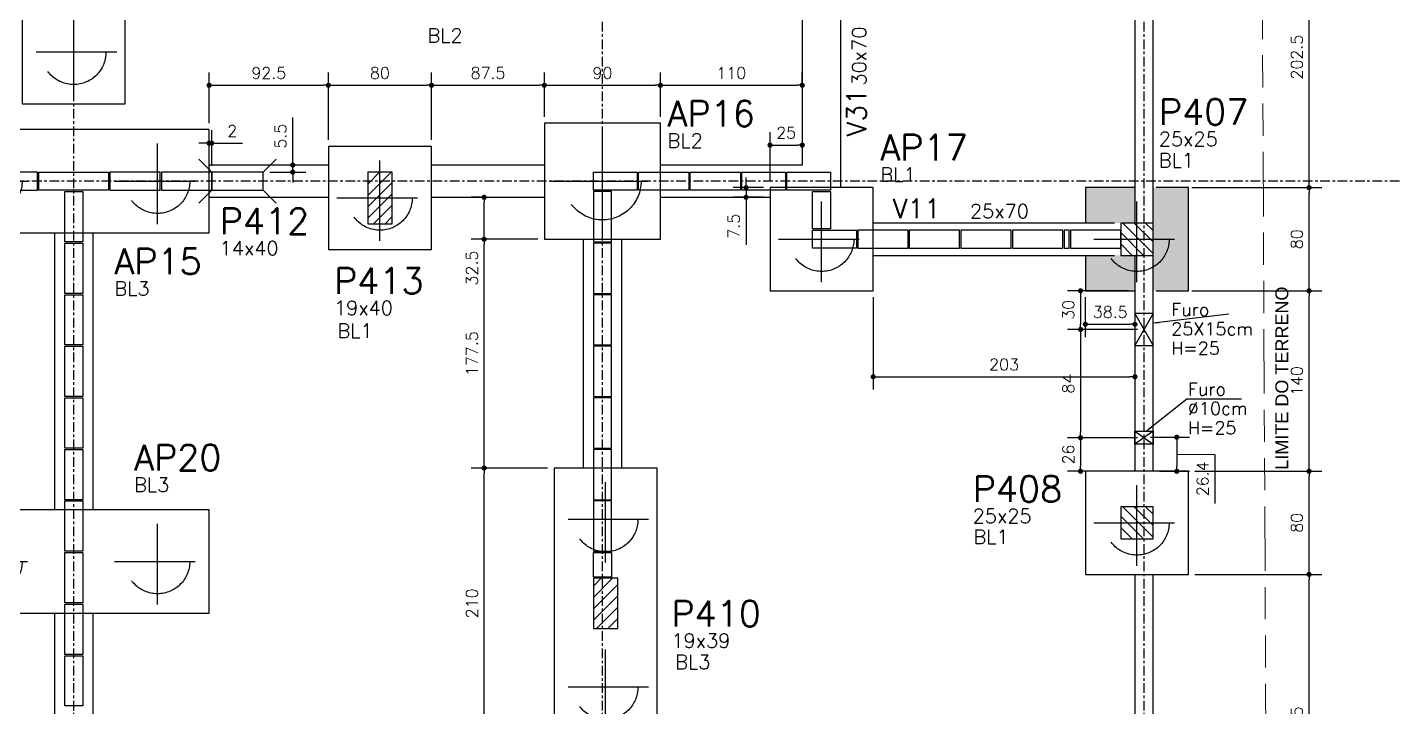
# Model space of a CAD drawing. Extents: x -39962 to 11287, y 23324 to 41277.
# Drawn here: x 2353 to 3417, y 23867 to 24394 of the extents above; entities that cross this region are included whole.
import ezdxf

# ---------------------------------------------------------------- set-up
doc = ezdxf.new("R2010")
doc.units = 0
doc.header["$LTSCALE"] = 25
doc.header["$MEASUREMENT"] = 0
for name, pattern in [('AXES', [0.54, 0.3, -0.08, 0.08, -0.08]), ('Double dash', [55, 20, -5, 10, -5, 10, -5]), ('ESTILO_TQS_0002', [0.4, 0.1, -0.3])]:
    doc.linetypes.add(name, pattern=pattern)
doc.layers.get('0').update_dxf_attribs({"linetype": 'CONTINUOUS'})
doc.layers.get('Defpoints').update_dxf_attribs({"linetype": 'CONTINUOUS'})
for name, color, linetype in [('228', 2, 'CONTINUOUS'), ('41', 2, 'CONTINUOUS'), ('BLOCO', 3, 'CONTINUOUS'), ('COTA', 1, 'CONTINUOUS'), ('EIXOS', 1, 'AXES'), ('ESTACA', 1, 'ESTILO_TQS_0002'), ('H3', 253, 'CONTINUOUS'), ('H5', 1, 'CONTINUOUS'), ('LINHA_FINA', 1, 'CONTINUOUS'), ('ORELHA', 1, 'CONTINUOUS'), ('P-D', 2, 'CONTINUOUS'), ('P-N', 5, 'CONTINUOUS'), ('P-S', 5, 'CONTINUOUS'), ('PENA_1', 1, 'CONTINUOUS'), ('PIL-N', 4, 'CONTINUOUS'), ('PROJ', 252, 'CONTINUOUS'), ('VIG-D', 2, 'CONTINUOUS'), ('VIG-N', 4, 'CONTINUOUS'), ('VIGA', 3, 'CONTINUOUS')]:
    doc.layers.add(name, color=color, linetype=linetype)
doc.layers.add('GEN-___-___-TXT', color=7, linetype='CONTINUOUS', lineweight=9)
doc.layers.add('TLV-DVI-___-CNT', color=7, linetype='Double dash', lineweight=9)
doc.styles.add('Arial_8', font='arial.ttf', dxfattribs={"height": 87.5})
doc.styles.add('COTA', font='romans.shx')
doc.styles.get("Standard").update_dxf_attribs({"font": 'ROMANS.SHX'})
doc.dimstyles.new('forma', dxfattribs={"dimscale": 5, "dimtxt": 1.8, "dimasz": 0.8, "dimexe": 2, "dimexo": 1, "dimgap": 1, "dimtad": 1, "dimdec": 1, "dimzin": 9, "dimdsep": 46, "dimtxsty": 'COTA', "dimblk1": 'DOT', "dimblk2": 'DOT', "dimsah": 1, "dimcen": 0, "dimdle": 1, "dimclrd": 256, "dimclre": 256, "dimclrt": 2, "dimadec": 0, "dimazin": 0, "dimtfac": 1, "dimtdec": 0, "dimtmove": 0, "dimatfit": 3, "dimfxl": 1, "dimtolj": 1, "dimtzin": 0, "dimarcsym": 0})

# ---------------------------------------------------------------- blocks, each defined once
blk = doc.blocks.new('_EST50')
at = {"layer": 'ESTACA', "linetype": 'ESTILO_TQS_0002'}
for p, q in [((0, -1.333), (0, 1.333)), ((-1.333, 0), (1.333, 0))]:
    blk.add_line(p, q, dxfattribs=at)
blk.add_circle((0, 0), 1, dxfattribs=at)
blk = doc.blocks.new('_EST60')
at = {"layer": 'ESTACA', "linetype": 'ESTILO_TQS_0002'}
for p, q in [((0, -1.333), (0, 1.333)), ((-1.333, 0), (1.333, 0))]:
    blk.add_line(p, q, dxfattribs=at)
blk.add_circle((0, 0), 1, dxfattribs=at)
blk = doc.blocks.new('_Dot')
at = {"color": 0, "linetype": 'ByBlock', "lineweight": -2}
blk.add_line((-0.5, 0), (-1, 0), dxfattribs=at)
at = {"color": 0, "linetype": 'ByBlock', "const_width": 0.5}
blk.add_lwpolyline([(-0.25, 0, 1), (0.25, 0, 1)], format="xyb", close=True, dxfattribs=at)
blk = doc.blocks.new('*D72')
at = {"layer": 'COTA', "lineweight": -2, "transparency": 16777216}
for p, q in [((3258, 23969.6), (3356.5, 23969.6)), ((3346.5, 23734.1), (3346.5, 23965.6)), ((3255.5, 23730.1), (3356.5, 23730.1))]:
    blk.add_line(p, q, dxfattribs=at)
at = {"layer": 'Defpoints', "color": 0, "transparency": 16777216}
for p in [(3253, 23969.6), (3346.5, 23969.6), (3250.5, 23730.1)]:
    blk.add_point(p, dxfattribs=at)
at = {"layer": 'COTA', "lineweight": -2, "transparency": 16777216, "xscale": 4, "yscale": 4, "zscale": 4}
for p, rotation in [((3346.5, 23969.6), 90), ((3346.5, 23730.1), 270)]:
    blk.add_blockref('_Dot', p, dxfattribs=dict(at, rotation=rotation))
at = {"layer": 'COTA', "color": 2, "transparency": 16777216, "insert": (3337, 23849.8), "char_height": 9, "attachment_point": 5, "rotation": 90, "style": 'COTA'}
blk.add_mtext('\\A1;239.5 ', dxfattribs=at)
blk = doc.blocks.new('*D73')
at = {"layer": 'COTA', "lineweight": -2, "transparency": 16777216}
for p, q in [((3258, 24049.6), (3356.5, 24049.6)), ((3346.5, 23973.6), (3346.5, 24045.6)), ((3258, 23969.6), (3356.5, 23969.6))]:
    blk.add_line(p, q, dxfattribs=at)
at = {"layer": 'Defpoints', "color": 0, "transparency": 16777216}
for p in [(3253, 24049.6), (3346.5, 24049.6), (3253, 23969.6)]:
    blk.add_point(p, dxfattribs=at)
at = {"layer": 'COTA', "lineweight": -2, "transparency": 16777216, "xscale": 4, "yscale": 4, "zscale": 4}
for p, rotation in [((3346.5, 24049.6), 90), ((3346.5, 23969.6), 270)]:
    blk.add_blockref('_Dot', p, dxfattribs=dict(at, rotation=rotation))
at = {"layer": 'COTA', "color": 2, "transparency": 16777216, "insert": (3337, 24009.6), "char_height": 9, "attachment_point": 5, "rotation": 90, "style": 'COTA'}
blk.add_mtext('\\A1;80 ', dxfattribs=at)
blk = doc.blocks.new('*D74')
at = {"layer": 'COTA', "lineweight": -2, "transparency": 16777216}
for p, q in [((3255.5, 24189.6), (3356.5, 24189.6)), ((3346.5, 24053.6), (3346.5, 24185.6)), ((3258, 24049.6), (3356.5, 24049.6))]:
    blk.add_line(p, q, dxfattribs=at)
at = {"layer": 'Defpoints', "color": 0, "transparency": 16777216}
for p in [(3250.5, 24189.6), (3346.5, 24189.6), (3253, 24049.6)]:
    blk.add_point(p, dxfattribs=at)
at = {"layer": 'COTA', "lineweight": -2, "transparency": 16777216, "xscale": 4, "yscale": 4, "zscale": 4}
for p, rotation in [((3346.5, 24189.6), 90), ((3346.5, 24049.6), 270)]:
    blk.add_blockref('_Dot', p, dxfattribs=dict(at, rotation=rotation))
at = {"layer": 'COTA', "color": 2, "transparency": 16777216, "insert": (3337, 24119.6), "char_height": 9, "attachment_point": 5, "rotation": 90, "style": 'COTA'}
blk.add_mtext('\\A1;140 ', dxfattribs=at)
blk = doc.blocks.new('*D75')
at = {"layer": 'COTA', "lineweight": -2, "transparency": 16777216}
for p, q in [((3255.5, 24269.6), (3356.5, 24269.6)), ((3346.5, 24193.6), (3346.5, 24265.6)), ((3255.5, 24189.6), (3356.5, 24189.6))]:
    blk.add_line(p, q, dxfattribs=at)
at = {"layer": 'Defpoints', "color": 0, "transparency": 16777216}
for p in [(3250.5, 24269.6), (3346.5, 24269.6), (3250.5, 24189.6)]:
    blk.add_point(p, dxfattribs=at)
at = {"layer": 'COTA', "lineweight": -2, "transparency": 16777216, "xscale": 4, "yscale": 4, "zscale": 4}
for p, rotation in [((3346.5, 24269.6), 90), ((3346.5, 24189.6), 270)]:
    blk.add_blockref('_Dot', p, dxfattribs=dict(at, rotation=rotation))
at = {"layer": 'COTA', "color": 2, "transparency": 16777216, "insert": (3337, 24229.6), "char_height": 9, "attachment_point": 5, "rotation": 90, "style": 'COTA'}
blk.add_mtext('\\A1;80 ', dxfattribs=at)
blk = doc.blocks.new('*D76')
at = {"layer": 'COTA', "lineweight": -2, "transparency": 16777216}
for p, q in [((3263.5, 24472.1), (3356.5, 24472.1)), ((3346.5, 24273.6), (3346.5, 24468.1)), ((3255.5, 24269.6), (3356.5, 24269.6))]:
    blk.add_line(p, q, dxfattribs=at)
at = {"layer": 'Defpoints', "color": 0, "transparency": 16777216}
for p in [(3258.5, 24472.1), (3346.5, 24472.1), (3250.5, 24269.6)]:
    blk.add_point(p, dxfattribs=at)
at = {"layer": 'COTA', "lineweight": -2, "transparency": 16777216, "xscale": 4, "yscale": 4, "zscale": 4}
for p, rotation in [((3346.5, 24472.1), 90), ((3346.5, 24269.6), 270)]:
    blk.add_blockref('_Dot', p, dxfattribs=dict(at, rotation=rotation))
at = {"layer": 'COTA', "color": 2, "transparency": 16777216, "insert": (3337, 24370.8), "char_height": 9, "attachment_point": 5, "rotation": 90, "style": 'COTA'}
blk.add_mtext('\\A1;202.5 ', dxfattribs=at)
blk = doc.blocks.new('*D132')
at = {"layer": 'COTA', "lineweight": -2, "transparency": 16777216}
for p, q in [((2493.5, 24319.6), (2493.5, 24359)), ((2586, 24306.6), (2586, 24359)), ((2497.5, 24349), (2582, 24349))]:
    blk.add_line(p, q, dxfattribs=at)
at = {"layer": 'Defpoints', "color": 0, "transparency": 16777216}
for p in [(2586, 24349), (2493.5, 24314.6), (2586, 24301.6)]:
    blk.add_point(p, dxfattribs=at)
at = {"layer": 'COTA', "lineweight": -2, "transparency": 16777216, "xscale": 4, "yscale": 4, "zscale": 4, "rotation": 180}
blk.add_blockref('_Dot', (2493.5, 24349), dxfattribs=at)
at = {"layer": 'COTA', "lineweight": -2, "transparency": 16777216, "xscale": 4, "yscale": 4, "zscale": 4}
blk.add_blockref('_Dot', (2586, 24349), dxfattribs=at)
at = {"layer": 'COTA', "color": 2, "transparency": 16777216, "insert": (2539.8, 24358.5), "char_height": 9, "attachment_point": 5, "style": 'COTA'}
blk.add_mtext('\\A1;92.5 ', dxfattribs=at)
blk = doc.blocks.new('*D133')
at = {"layer": 'COTA', "lineweight": -2, "transparency": 16777216}
for p, q in [((2753.5, 24324.6), (2753.5, 24359)), ((2843.5, 24324.6), (2843.5, 24359)), ((2757.5, 24349), (2839.5, 24349))]:
    blk.add_line(p, q, dxfattribs=at)
at = {"layer": 'Defpoints', "color": 0, "transparency": 16777216}
for p in [(2843.5, 24349), (2753.5, 24319.6), (2843.5, 24319.6)]:
    blk.add_point(p, dxfattribs=at)
at = {"layer": 'COTA', "lineweight": -2, "transparency": 16777216, "xscale": 4, "yscale": 4, "zscale": 4, "rotation": 180}
blk.add_blockref('_Dot', (2753.5, 24349), dxfattribs=at)
at = {"layer": 'COTA', "lineweight": -2, "transparency": 16777216, "xscale": 4, "yscale": 4, "zscale": 4}
blk.add_blockref('_Dot', (2843.5, 24349), dxfattribs=at)
at = {"layer": 'COTA', "color": 2, "transparency": 16777216, "insert": (2798.5, 24358.5), "char_height": 9, "attachment_point": 5, "style": 'COTA'}
blk.add_mtext('\\A1;90 ', dxfattribs=at)
blk = doc.blocks.new('*D134')
at = {"layer": 'COTA', "lineweight": -2, "transparency": 16777216}
for p, q in [((2843.5, 24324.6), (2843.5, 24359)), ((2953.5, 24349.8), (2953.5, 24359)), ((2847.5, 24349), (2949.5, 24349))]:
    blk.add_line(p, q, dxfattribs=at)
at = {"layer": 'Defpoints', "color": 0, "transparency": 16777216}
for p in [(2953.5, 24349), (2953.5, 24344.8), (2843.5, 24319.6)]:
    blk.add_point(p, dxfattribs=at)
at = {"layer": 'COTA', "lineweight": -2, "transparency": 16777216, "xscale": 4, "yscale": 4, "zscale": 4, "rotation": 180}
blk.add_blockref('_Dot', (2843.5, 24349), dxfattribs=at)
at = {"layer": 'COTA', "lineweight": -2, "transparency": 16777216, "xscale": 4, "yscale": 4, "zscale": 4}
blk.add_blockref('_Dot', (2953.5, 24349), dxfattribs=at)
at = {"layer": 'COTA', "color": 2, "transparency": 16777216, "insert": (2898.5, 24358.5), "char_height": 9, "attachment_point": 5, "style": 'COTA'}
blk.add_mtext('\\A1;110 ', dxfattribs=at)
blk = doc.blocks.new('*D142')
at = {"layer": 'COTA', "lineweight": -2, "transparency": 16777216}
for p, q in [((2928.5, 24274.6), (2928.5, 24312.6)), ((2932.5, 24302.6), (2949.5, 24302.6)), ((2953.5, 24300.5), (2953.5, 24292.6))]:
    blk.add_line(p, q, dxfattribs=at)
at = {"layer": 'Defpoints', "color": 0, "transparency": 16777216}
for p in [(2953.5, 24305.5), (2953.5, 24302.6), (2928.5, 24269.6)]:
    blk.add_point(p, dxfattribs=at)
at = {"layer": 'COTA', "lineweight": -2, "transparency": 16777216, "xscale": 4, "yscale": 4, "zscale": 4, "rotation": 180}
blk.add_blockref('_Dot', (2928.5, 24302.6), dxfattribs=at)
at = {"layer": 'COTA', "lineweight": -2, "transparency": 16777216, "xscale": 4, "yscale": 4, "zscale": 4}
blk.add_blockref('_Dot', (2953.5, 24302.6), dxfattribs=at)
at = {"layer": 'COTA', "color": 2, "transparency": 16777216, "insert": (2941, 24312.1), "char_height": 9, "attachment_point": 5, "style": 'COTA'}
blk.add_mtext('\\A1;25 ', dxfattribs=at)
blk = doc.blocks.new('*D150')
at = {"layer": 'COTA', "lineweight": -2, "transparency": 16777216}
for p, q in [((2756, 24052.1), (2696.8, 24052.1)), ((2706.8, 23846.1), (2706.8, 24048.1)), ((2756, 23842.1), (2696.8, 23842.1))]:
    blk.add_line(p, q, dxfattribs=at)
at = {"layer": 'Defpoints', "color": 0, "transparency": 16777216}
for p in [(2706.8, 24052.1), (2761, 24052.1), (2761, 23842.1)]:
    blk.add_point(p, dxfattribs=at)
at = {"layer": 'COTA', "lineweight": -2, "transparency": 16777216, "xscale": 4, "yscale": 4, "zscale": 4}
for p, rotation in [((2706.8, 24052.1), 90), ((2706.8, 23842.1), 270)]:
    blk.add_blockref('_Dot', p, dxfattribs=dict(at, rotation=rotation))
at = {"layer": 'COTA', "color": 2, "transparency": 16777216, "insert": (2697.3, 23947.1), "char_height": 9, "attachment_point": 5, "rotation": 90, "style": 'COTA'}
blk.add_mtext('\\A1;210 ', dxfattribs=at)
blk = doc.blocks.new('*D151')
at = {"layer": 'COTA', "lineweight": -2, "transparency": 16777216}
for p, q in [((2748.5, 24229.6), (2696.8, 24229.6)), ((2706.8, 24056.1), (2706.8, 24225.6)), ((2756, 24052.1), (2696.8, 24052.1))]:
    blk.add_line(p, q, dxfattribs=at)
at = {"layer": 'Defpoints', "color": 0, "transparency": 16777216}
for p in [(2706.8, 24229.6), (2753.5, 24229.6), (2761, 24052.1)]:
    blk.add_point(p, dxfattribs=at)
at = {"layer": 'COTA', "lineweight": -2, "transparency": 16777216, "xscale": 4, "yscale": 4, "zscale": 4}
for p, rotation in [((2706.8, 24229.6), 90), ((2706.8, 24052.1), 270)]:
    blk.add_blockref('_Dot', p, dxfattribs=dict(at, rotation=rotation))
at = {"layer": 'COTA', "color": 2, "transparency": 16777216, "insert": (2697.3, 24140.8), "char_height": 9, "attachment_point": 5, "rotation": 90, "style": 'COTA'}
blk.add_mtext('\\A1;177.5 ', dxfattribs=at)
blk = doc.blocks.new('*D152')
at = {"layer": 'COTA', "lineweight": -2, "transparency": 16777216}
for p, q in [((2707.3, 24262.1), (2696.8, 24262.1)), ((2706.8, 24233.6), (2706.8, 24258.1)), ((2748.5, 24229.6), (2696.8, 24229.6))]:
    blk.add_line(p, q, dxfattribs=at)
at = {"layer": 'Defpoints', "color": 0, "transparency": 16777216}
for p in [(2706.8, 24262.1), (2712.3, 24262.1), (2753.5, 24229.6)]:
    blk.add_point(p, dxfattribs=at)
at = {"layer": 'COTA', "lineweight": -2, "transparency": 16777216, "xscale": 4, "yscale": 4, "zscale": 4}
for p, rotation in [((2706.8, 24262.1), 90), ((2706.8, 24229.6), 270)]:
    blk.add_blockref('_Dot', p, dxfattribs=dict(at, rotation=rotation))
at = {"layer": 'COTA', "color": 2, "transparency": 16777216, "insert": (2697.3, 24207.2), "char_height": 9, "attachment_point": 5, "rotation": 90, "style": 'COTA'}
blk.add_mtext('\\A1;32.5 ', dxfattribs=at)
blk = doc.blocks.new('*D153')
at = {"layer": 'COTA', "lineweight": -2, "transparency": 16777216}
for p, q in [((3008.5, 24184.6), (3008.5, 24112.9)), ((3012.5, 24122.9), (3207.5, 24122.9)), ((3211.5, 24124.5), (3211.5, 24112.9))]:
    blk.add_line(p, q, dxfattribs=at)
at = {"layer": 'Defpoints', "color": 0, "transparency": 16777216}
for p in [(3008.5, 24189.6), (3211.5, 24129.5), (3211.5, 24122.9)]:
    blk.add_point(p, dxfattribs=at)
at = {"layer": 'COTA', "lineweight": -2, "transparency": 16777216, "xscale": 4, "yscale": 4, "zscale": 4, "rotation": 180}
blk.add_blockref('_Dot', (3008.5, 24122.9), dxfattribs=at)
at = {"layer": 'COTA', "lineweight": -2, "transparency": 16777216, "xscale": 4, "yscale": 4, "zscale": 4}
blk.add_blockref('_Dot', (3211.5, 24122.9), dxfattribs=at)
at = {"layer": 'COTA', "color": 2, "transparency": 16777216, "insert": (3110, 24132.4), "char_height": 9, "attachment_point": 5, "style": 'COTA'}
blk.add_mtext('\\A1;203 ', dxfattribs=at)
blk = doc.blocks.new('*D154')
at = {"layer": 'COTA', "lineweight": -2, "transparency": 16777216}
for p, q in [((3173, 24184.6), (3173, 24153.6)), ((3177, 24163.6), (3207.5, 24163.6)), ((3211.5, 24159), (3211.5, 24153.6))]:
    blk.add_line(p, q, dxfattribs=at)
at = {"layer": 'Defpoints', "color": 0, "transparency": 16777216}
for p in [(3173, 24189.6), (3211.5, 24164), (3211.5, 24163.6)]:
    blk.add_point(p, dxfattribs=at)
at = {"layer": 'COTA', "lineweight": -2, "transparency": 16777216, "xscale": 4, "yscale": 4, "zscale": 4, "rotation": 180}
blk.add_blockref('_Dot', (3173, 24163.6), dxfattribs=at)
at = {"layer": 'COTA', "lineweight": -2, "transparency": 16777216, "xscale": 4, "yscale": 4, "zscale": 4}
blk.add_blockref('_Dot', (3211.5, 24163.6), dxfattribs=at)
at = {"layer": 'COTA', "color": 2, "transparency": 16777216, "insert": (3192.3, 24173.1), "char_height": 9, "attachment_point": 5, "style": 'COTA'}
blk.add_mtext('\\A1;38.5 ', dxfattribs=at)
blk = doc.blocks.new('*D47')
at = {"layer": 'COTA', "lineweight": -2, "transparency": 16777216}
for p, q in [((2909.9, 24273.6), (2909.9, 24277.6)), ((2923.5, 24269.6), (2899.9, 24269.6)), ((2923.5, 24262.1), (2899.9, 24262.1)), ((2909.9, 24269.6), (2909.9, 24262.1)), ((2909.9, 24258.1), (2909.9, 24225.2))]:
    blk.add_line(p, q, dxfattribs=at)
at = {"layer": 'Defpoints', "color": 0, "transparency": 16777216}
for p in [(2909.9, 24262.1), (2928.5, 24269.6), (2928.5, 24262.1)]:
    blk.add_point(p, dxfattribs=at)
at = {"layer": 'COTA', "lineweight": -2, "transparency": 16777216, "xscale": 4, "yscale": 4, "zscale": 4}
for p, rotation in [((2909.9, 24269.6), 270), ((2909.9, 24262.1), 90)]:
    blk.add_blockref('_Dot', p, dxfattribs=dict(at, rotation=rotation))
at = {"layer": 'COTA', "color": 2, "transparency": 16777216, "insert": (2900.4, 24239.7), "char_height": 9, "attachment_point": 5, "rotation": 90, "style": 'COTA'}
blk.add_mtext('\\A1;7.5 ', dxfattribs=at)
blk = doc.blocks.new('Family - ___-2103959-PLANTA INFERIOR 2')
at = {"layer": 'TLV-DVI-___-CNT', "color": 1, "true_color": 0xff0000}
blk.add_line((-17533, -9986), (-17579, -196), dxfattribs=at)
blk = doc.blocks.new('A$C8a1ee3b4')
at = {"layer": 'TLV-DVI-___-CNT', "color": 1, "true_color": 0xff0000, "xscale": 0.1, "yscale": 0.1, "zscale": 0.1}
blk.add_blockref('Family - ___-2103959-PLANTA INFERIOR 2', (4865.2, 1037.1), dxfattribs=at)
at = {"layer": 'GEN-___-___-TXT', "insert": (3117.3, 667), "char_height": 10, "width": 174.768, "attachment_point": 1, "rotation": 90, "style": 'Arial_8'}
blk.add_mtext('LIMITE DO TERRENO', dxfattribs=at)
blk = doc.blocks.new('*D234')
at = {"layer": 'COTA', "lineweight": -2, "transparency": 16777216}
for p, q in [((2586, 24306.6), (2586, 24359)), ((2666, 24306.6), (2666, 24359)), ((2590, 24349), (2662, 24349))]:
    blk.add_line(p, q, dxfattribs=at)
at = {"layer": 'Defpoints', "color": 0, "transparency": 16777216}
for p in [(2666, 24349), (2586, 24301.6), (2666, 24301.6)]:
    blk.add_point(p, dxfattribs=at)
at = {"layer": 'COTA', "lineweight": -2, "transparency": 16777216, "xscale": 4, "yscale": 4, "zscale": 4, "rotation": 180}
blk.add_blockref('_Dot', (2586, 24349), dxfattribs=at)
at = {"layer": 'COTA', "lineweight": -2, "transparency": 16777216, "xscale": 4, "yscale": 4, "zscale": 4}
blk.add_blockref('_Dot', (2666, 24349), dxfattribs=at)
at = {"layer": 'COTA', "color": 2, "transparency": 16777216, "insert": (2626, 24358.5), "char_height": 9, "attachment_point": 5, "style": 'COTA'}
blk.add_mtext('\\A1;80 ', dxfattribs=at)
blk = doc.blocks.new('*D235')
at = {"layer": 'COTA', "lineweight": -2, "transparency": 16777216}
for p, q in [((2666, 24306.6), (2666, 24359)), ((2753.5, 24324.6), (2753.5, 24359)), ((2670, 24349), (2749.5, 24349))]:
    blk.add_line(p, q, dxfattribs=at)
at = {"layer": 'Defpoints', "color": 0, "transparency": 16777216}
for p in [(2753.5, 24349), (2753.5, 24319.6), (2666, 24301.6)]:
    blk.add_point(p, dxfattribs=at)
at = {"layer": 'COTA', "lineweight": -2, "transparency": 16777216, "xscale": 4, "yscale": 4, "zscale": 4, "rotation": 180}
blk.add_blockref('_Dot', (2666, 24349), dxfattribs=at)
at = {"layer": 'COTA', "lineweight": -2, "transparency": 16777216, "xscale": 4, "yscale": 4, "zscale": 4}
blk.add_blockref('_Dot', (2753.5, 24349), dxfattribs=at)
at = {"layer": 'COTA', "color": 2, "transparency": 16777216, "insert": (2709.8, 24358.5), "char_height": 9, "attachment_point": 5, "style": 'COTA'}
blk.add_mtext('\\A1;87.5 ', dxfattribs=at)
blk = doc.blocks.new('*D250')
at = {"layer": 'COTA', "lineweight": -2, "transparency": 16777216}
for p, q in [((2558.4, 24291.1), (2558.4, 24323.9)), ((2540.5, 24281.6), (2568.4, 24281.6)), ((2553.4, 24287.1), (2548.4, 24287.1)), ((2558.4, 24281.6), (2558.4, 24287.1)), ((2558.4, 24277.6), (2558.4, 24273.6))]:
    blk.add_line(p, q, dxfattribs=at)
at = {"layer": 'Defpoints', "color": 0, "transparency": 16777216}
for p in [(2535.5, 24281.6), (2558.4, 24287.1), (2558.4, 24287.1)]:
    blk.add_point(p, dxfattribs=at)
at = {"layer": 'COTA', "lineweight": -2, "transparency": 16777216, "xscale": 4, "yscale": 4, "zscale": 4}
for p, rotation in [((2558.4, 24287.1), 270), ((2558.4, 24281.6), 90)]:
    blk.add_blockref('_Dot', p, dxfattribs=dict(at, rotation=rotation))
at = {"layer": 'COTA', "color": 2, "transparency": 16777216, "insert": (2548.9, 24309.5), "char_height": 9, "attachment_point": 5, "rotation": 90, "style": 'COTA'}
blk.add_mtext('\\A1;5.5 ', dxfattribs=at)
blk = doc.blocks.new('*D251')
at = {"layer": 'COTA', "lineweight": -2, "transparency": 16777216}
for p, q in [((2493.5, 24292.1), (2493.5, 24314.1)), ((2495.5, 24286.6), (2495.5, 24314.1)), ((2489.5, 24304.1), (2485.5, 24304.1)), ((2493.5, 24304.1), (2495.5, 24304.1)), ((2499.5, 24304.1), (2519.5, 24304.1))]:
    blk.add_line(p, q, dxfattribs=at)
at = {"layer": 'Defpoints', "color": 0, "transparency": 16777216}
for p in [(2495.5, 24304.1), (2493.5, 24287.1), (2495.5, 24281.6)]:
    blk.add_point(p, dxfattribs=at)
at = {"layer": 'COTA', "lineweight": -2, "transparency": 16777216, "xscale": 4, "yscale": 4, "zscale": 4}
blk.add_blockref('_Dot', (2493.5, 24304.1), dxfattribs=at)
at = {"layer": 'COTA', "lineweight": -2, "transparency": 16777216, "xscale": 4, "yscale": 4, "zscale": 4, "rotation": 180}
blk.add_blockref('_Dot', (2495.5, 24304.1), dxfattribs=at)
at = {"layer": 'COTA', "color": 2, "transparency": 16777216, "insert": (2511.5, 24313.6), "char_height": 9, "attachment_point": 5, "style": 'COTA'}
blk.add_mtext('\\A1;2 ', dxfattribs=at)
blk = doc.blocks.new('A$C93549396')
at = {"layer": 'PROJ'}
for points in [[(735, 604), (701, 604), (701, 590), (735, 590), (735, 604)], [(736, 604), (790, 604), (790, 590), (736, 590), (736, 604)], [(791, 590), (830, 590), (830, 604), (791, 604), (791, 590)], [(831, 590), (870, 590), (870, 604), (831, 604), (831, 590)], [(1166, 604), (1200, 604), (1200, 590), (1166, 590), (1166, 604)], [(1201, 604), (1240, 604), (1240, 590), (1201, 590), (1201, 604)], [(1241, 604), (1280, 604), (1280, 590), (1241, 590), (1241, 604)], [(1315, 590), (1281, 590), (1281, 604), (1315, 604), (1315, 590)], [(1350, 590), (1316, 590), (1316, 604), (1350, 604), (1350, 590)], [(770, 589), (770, 550), (756, 550), (756, 589), (770, 589)], [(1180, 550), (1180, 589), (1166, 589), (1166, 550), (1180, 550)], [(1350, 589), (1350, 560), (1336, 560), (1336, 589), (1350, 589)], [(1336, 559), (1370, 559), (1370, 545), (1336, 545), (1336, 559)], [(1371, 545), (1410, 545), (1410, 559), (1371, 559), (1371, 545)], [(1411, 545), (1450, 545), (1450, 559), (1411, 559), (1411, 545)], [(1451, 545), (1490, 545), (1490, 559), (1451, 559), (1451, 545)], [(1491, 545), (1530, 545), (1530, 559), (1491, 559), (1491, 545)], [(1531, 545), (1535, 545), (1535, 559), (1531, 559), (1531, 545)], [(1536, 545), (1575, 545), (1575, 559), (1536, 559), (1536, 545)], [(770, 549), (770, 510), (756, 510), (756, 549), (770, 549)], [(1180, 510), (1180, 549), (1166, 549), (1166, 510), (1180, 510)], [(770, 509), (770, 470), (756, 470), (756, 509), (770, 509)], [(1180, 470), (1180, 509), (1166, 509), (1166, 470), (1180, 470)], [(770, 469), (770, 430), (756, 430), (756, 469), (770, 469)], [(1180, 430), (1180, 469), (1166, 469), (1166, 430), (1180, 430)], [(770, 429), (770, 390), (756, 390), (756, 429), (770, 429)], [(1180, 390), (1180, 429), (1166, 429), (1166, 390), (1180, 390)], [(770, 389), (770, 350), (756, 350), (756, 389), (770, 389)], [(1180, 350), (1180, 389), (1166, 389), (1166, 350), (1180, 350)], [(770, 349), (770, 310), (756, 310), (756, 349), (770, 349)], [(1180, 310), (1180, 349), (1166, 349), (1166, 310), (1180, 310)], [(770, 309), (770, 270), (756, 270), (756, 309), (770, 309)], [(1180, 309), (1180, 290), (1166, 290), (1166, 309), (1180, 309)], [(770, 269), (770, 230), (756, 230), (756, 269), (770, 269)], [(770, 229), (770, 190), (756, 190), (756, 229), (770, 229)]]:
    blk.add_lwpolyline(points, dxfattribs=at)
blk = doc.blocks.new('ss')
at = {"layer": 'LINHA_FINA'}
blk.add_solid([(0, 0), (-2.5, -0.29), (-2.5, 0.3)], dxfattribs=at)
blk = doc.blocks.new('*D308')
at = {"layer": 'COTA', "lineweight": -2, "transparency": 16777216}
for p, q in [((3223.5, 24076), (3253.9, 24076)), ((3243.9, 24072), (3243.9, 24053.6)), ((3243.9, 24062.8), (3273.5, 24062.6)), ((3273.5, 24062.6), (3273.5, 24024.7)), ((3230.5, 24049.6), (3253.9, 24049.6))]:
    blk.add_line(p, q, dxfattribs=at)
at = {"layer": 'Defpoints', "color": 0, "transparency": 16777216}
for p in [(3218.5, 24076), (3225.5, 24049.6), (3243.9, 24049.6)]:
    blk.add_point(p, dxfattribs=at)
at = {"layer": 'COTA', "lineweight": -2, "transparency": 16777216, "xscale": 4, "yscale": 4, "zscale": 4}
for p, rotation in [((3243.9, 24076), 90), ((3243.9, 24049.6), 270)]:
    blk.add_blockref('_Dot', p, dxfattribs=dict(at, rotation=rotation))
at = {"layer": 'COTA', "color": 2, "transparency": 16777216, "insert": (3264, 24043.7), "char_height": 9, "attachment_point": 5, "rotation": 90, "style": 'COTA'}
blk.add_mtext('\\A1;26.4 ', dxfattribs=at)
blk = doc.blocks.new('*D316')
at = {"layer": 'COTA', "lineweight": -2, "transparency": 16777216}
for p, q in [((3206.5, 24189.6), (3159.3, 24189.6)), ((3169.3, 24185.6), (3169.3, 24163.6)), ((3213.5, 24159.6), (3159.3, 24159.6))]:
    blk.add_line(p, q, dxfattribs=at)
at = {"layer": 'Defpoints', "color": 0, "transparency": 16777216}
for p in [(3211.5, 24189.6), (3169.3, 24159.6), (3218.5, 24159.6)]:
    blk.add_point(p, dxfattribs=at)
at = {"layer": 'COTA', "lineweight": -2, "transparency": 16777216, "xscale": 4, "yscale": 4, "zscale": 4}
for p, rotation in [((3169.3, 24189.6), 90), ((3169.3, 24159.6), 270)]:
    blk.add_blockref('_Dot', p, dxfattribs=dict(at, rotation=rotation))
at = {"layer": 'COTA', "color": 2, "transparency": 16777216, "insert": (3159.8, 24174.8), "char_height": 9, "attachment_point": 5, "rotation": 90, "style": 'COTA'}
blk.add_mtext('\\A1;30 ', dxfattribs=at)
blk = doc.blocks.new('*D317')
at = {"layer": 'COTA', "lineweight": -2, "transparency": 16777216}
for p, q in [((3213.5, 24159.6), (3159.3, 24159.6)), ((3169.3, 24155.6), (3169.3, 24079.6)), ((3213.5, 24075.6), (3159.3, 24075.6))]:
    blk.add_line(p, q, dxfattribs=at)
at = {"layer": 'Defpoints', "color": 0, "transparency": 16777216}
for p in [(3218.5, 24159.6), (3169.3, 24075.6), (3218.5, 24075.6)]:
    blk.add_point(p, dxfattribs=at)
at = {"layer": 'COTA', "lineweight": -2, "transparency": 16777216, "xscale": 4, "yscale": 4, "zscale": 4}
for p, rotation in [((3169.3, 24159.6), 90), ((3169.3, 24075.6), 270)]:
    blk.add_blockref('_Dot', p, dxfattribs=dict(at, rotation=rotation))
at = {"layer": 'COTA', "color": 2, "transparency": 16777216, "insert": (3159.8, 24117.6), "char_height": 9, "attachment_point": 5, "rotation": 90, "style": 'COTA'}
blk.add_mtext('\\A1;84 ', dxfattribs=at)
blk = doc.blocks.new('*D318')
at = {"layer": 'COTA', "lineweight": -2, "transparency": 16777216}
for p, q in [((3213.5, 24075.6), (3159.3, 24075.6)), ((3169.3, 24071.6), (3169.3, 24053.6)), ((3206.5, 24049.6), (3159.3, 24049.6))]:
    blk.add_line(p, q, dxfattribs=at)
at = {"layer": 'Defpoints', "color": 0, "transparency": 16777216}
for p in [(3218.5, 24075.6), (3169.3, 24049.6), (3211.5, 24049.6)]:
    blk.add_point(p, dxfattribs=at)
at = {"layer": 'COTA', "lineweight": -2, "transparency": 16777216, "xscale": 4, "yscale": 4, "zscale": 4}
for p, rotation in [((3169.3, 24075.6), 90), ((3169.3, 24049.6), 270)]:
    blk.add_blockref('_Dot', p, dxfattribs=dict(at, rotation=rotation))
at = {"layer": 'COTA', "color": 2, "transparency": 16777216, "insert": (3159.8, 24062.6), "char_height": 9, "attachment_point": 5, "rotation": 90, "style": 'COTA'}
blk.add_mtext('\\A1;26 ', dxfattribs=at)

msp = doc.modelspace()

# ---------------------------------------------------------------- hatches: boundary and pattern name
at = {"layer": 'H3'}
for points in [[(3211.51, 24269.59), (3173.01, 24269.59), (3173.01, 24242.09), (3211.51, 24242.09)], [(3225.51, 24269.59), (3253.01, 24269.59), (3253.01, 24189.59), (3225.51, 24189.59)], [(3173.01, 24217.09), (3211.51, 24217.09), (3211.51, 24189.59), (3173.01, 24189.59)]]:
    msp.add_hatch(color=256, dxfattribs=at).paths.add_polyline_path(points)
at = {"layer": 'H5'}
h = msp.add_hatch(dxfattribs=at)
h.set_pattern_fill('ANSI31', color=256, scale=50, angle=180, style=0)
h.set_pattern_definition([(225, (5831.05, 51873.205), (4.4194174, -4.4194174), [])])
h.paths.add_polyline_path([(2616.51, 24241.57), (2635.51, 24241.57), (2635.51, 24281.59), (2616.51, 24281.58)])
h = msp.add_hatch(dxfattribs=at)
h.set_pattern_fill('ANSI31', color=256, scale=50, angle=90, style=0)
h.set_pattern_definition([(135, (26898.106, 22616.578), (-4.4194174, -4.4194174), [])])
h.paths.add_polyline_path([(3225.51, 24217.09), (3225.51, 24242.09), (3200.51, 24242.09), (3200.51, 24217.09)])
h = msp.add_hatch(dxfattribs=at)
h.set_pattern_fill('ANSI31', color=256, scale=50, angle=90, style=0)
h.set_pattern_definition([(135, (26898.106, 22396.578), (-4.4194174, -4.4194174), [])])
h.paths.add_polyline_path([(3225.51, 23997.09), (3225.51, 24022.09), (3200.51, 24022.09), (3200.51, 23997.09)])
h = msp.add_hatch(dxfattribs=at)
h.set_pattern_fill('ANSI31', color=256, scale=50, style=0)
h.paths.add_polyline_path([(2810.51, 23966.57), (2791.51, 23966.61), (2791.51, 23927.59), (2810.51, 23927.59)])

# ---------------------------------------------------------------- linework, layer by layer
at = {"layer": 'BLOCO', "linetype": 'Continuous'}
for points in [[(2428.51, 24334.59), (2428.51, 24544.59), (2348.51, 24544.59), (2348.51, 24334.59), (2428.51, 24334.59)], [(2283.51, 24234.59), (2493.51, 24234.59), (2493.51, 24314.59), (2283.51, 24314.59), (2283.51, 24234.59)], [(2753.51, 24229.59), (2843.51, 24229.59), (2843.51, 24319.59), (2753.51, 24319.59), (2753.51, 24229.59)], [(2586.01, 24221.59), (2666.01, 24221.59), (2666.01, 24301.59), (2586.01, 24301.59), (2586.01, 24221.59)], [(2928.51, 24189.59), (3008.51, 24189.59), (3008.51, 24269.59), (2928.51, 24269.59), (2928.51, 24189.59)], [(3211.51, 24269.59), (3173.01, 24269.59), (3173.01, 24242.09)], [(3228.01, 24189.59), (3253.01, 24189.59), (3253.01, 24269.59), (3228.01, 24269.59)], [(3173.01, 24217.09), (3173.01, 24189.59)], [(3173.01, 24189.59), (3211.51, 24189.59)], [(2841.01, 23842.09), (2841.01, 24052.09), (2761.01, 24052.09), (2761.01, 23842.09), (2841.01, 23842.09)], [(3173.01, 23969.59), (3253.01, 23969.59), (3253.01, 24049.59), (3173.01, 24049.59)], [(3173.01, 24049.59), (3173.01, 24049.59), (3173.01, 23969.59)], [(2283.51, 23939.59), (2493.51, 23939.59), (2493.51, 24019.59), (2283.51, 24019.59), (2283.51, 23939.59)]]:
    msp.add_lwpolyline(points, dxfattribs=at)
at = {"layer": 'EIXOS', "color": 244, "true_color": 0x991b1e}
for p, q in [((2388.51, 23634.64), (2388.51, 25355.31)), ((2798.51, 23634.64), (2798.51, 25355.31)), ((3218.51, 23634.64), (3218.51, 25355.31)), ((3416.67, 24274.59), (632.05, 24274.59))]:
    msp.add_line(p, q, dxfattribs=at)
at = {"layer": 'LINHA_FINA'}
for p, q in [((3284.21, 24171.38), (3225.51, 24164.59)), ((3251.65, 24105.48), (3220.78, 24080.96)), ((3294.11, 24105.48), (3251.65, 24105.48))]:
    msp.add_line(p, q, dxfattribs=at)
at = {"layer": 'ORELHA', "linetype": 'Continuous'}
for points in [[(2495.51, 24281.59), (2485.52, 24291.59)], [(2535.52, 24281.63), (2545.52, 24291.63)], [(2495.51, 24267.59), (2485.52, 24257.59)], [(2535.53, 24267.59), (2545.53, 24257.59)]]:
    msp.add_lwpolyline(points, dxfattribs=at)
at = {"layer": 'P-N', "linetype": 'Continuous'}
for points in [[(3225.51, 24217.09), (3225.51, 24242.09), (3200.51, 24242.09), (3200.51, 24217.09), (3225.51, 24217.09)], [(3225.51, 23997.09), (3225.51, 24022.09), (3200.51, 24022.09), (3200.51, 23997.09), (3225.51, 23997.09)]]:
    msp.add_lwpolyline(points, dxfattribs=at)
at = {"layer": 'P-S'}
for points in [[(2495.51, 24281.59), (2495.51, 24267.59), (2535.53, 24267.59), (2535.52, 24281.59), (2495.51, 24281.59), (2495.51, 24281.59)], [(2616.51, 24241.57), (2635.51, 24241.57), (2635.51, 24281.59), (2616.51, 24281.58), (2616.51, 24241.57), (2616.51, 24241.57)], [(2810.51, 23966.57), (2791.51, 23966.61), (2791.51, 23927.59), (2810.51, 23927.59), (2810.51, 23966.57), (2810.51, 23966.57)]]:
    msp.add_lwpolyline(points, dxfattribs=at)
at = {"layer": 'PENA_1'}
for p, q in [((3211.51, 24172.09), (3211.51, 24147.09)), ((3225.51, 24172.09), (3211.51, 24172.09)), ((3211.51, 24172.09), (3225.51, 24147.09)), ((3225.51, 24172.09), (3211.51, 24147.09)), ((3225.51, 24147.09), (3225.51, 24172.09)), ((3211.51, 24147.09), (3225.51, 24147.09)), ((3211.51, 24080.59), (3225.51, 24080.59)), ((3211.51, 24070.59), (3211.51, 24080.59)), ((3211.51, 24080.59), (3225.51, 24070.59)), ((3225.51, 24080.59), (3211.51, 24070.59)), ((3225.51, 24080.59), (3225.51, 24070.59)), ((3225.51, 24070.59), (3211.51, 24070.59))]:
    msp.add_line(p, q, dxfattribs=at)
at = {"layer": 'VIGA'}
for p, q in [((3211.51, 24472.09), (3211.51, 24242.09)), ((3225.51, 24242.09), (3225.51, 24472.09)), ((2983.51, 24274.59), (2983.51, 24439.59)), ((2953.51, 24427.09), (2953.51, 24287.09)), ((2586.01, 24287.09), (2493.51, 24287.09)), ((2753.51, 24287.09), (2666.01, 24287.09)), ((2953.51, 24287.09), (2843.51, 24287.09)), ((2983.51, 24269.59), (2983.51, 24274.59)), ((2493.51, 24262.09), (2586.01, 24262.09)), ((2666.01, 24262.09), (2753.51, 24262.09)), ((2843.51, 24262.09), (2928.51, 24262.09)), ((3195.51, 24242.09), (3008.51, 24242.09)), ((2373.51, 24234.59), (2373.51, 24019.59)), ((2403.51, 24019.59), (2403.51, 24234.59)), ((2783.51, 24229.59), (2783.51, 24052.09)), ((2813.51, 24052.09), (2813.51, 24229.59)), ((3008.51, 24217.09), (3195.51, 24217.09)), ((3211.51, 24217.09), (3211.51, 24049.59)), ((3225.51, 24049.59), (3225.51, 24217.09)), ((3211.51, 23969.59), (3211.51, 23730.09)), ((3225.51, 23730.09), (3225.51, 23969.59)), ((2373.51, 23939.59), (2373.51, 23724.59)), ((2403.51, 23724.59), (2403.51, 23939.59))]:
    msp.add_line(p, q, dxfattribs=at)

# ---------------------------------------------------------------- block references
at = {"layer": '228', "linetype": 'Continuous', "xscale": 25, "yscale": 25, "rotation": 90}
for p in [(2388.51, 24374.59), (2801.01, 24012.09), (2801.01, 23882.09)]:
    msp.add_blockref('_EST50', p, dxfattribs=at)
at = {"layer": '228', "linetype": 'Continuous'}
for name, p, xscale, yscale in [('_EST60', (2798.51, 24274.59), 30, 30), ('_EST50', (2323.51, 24274.59), 25, 25), ('_EST50', (2453.51, 24274.59), 25, 25), ('_EST50', (2626.01, 24261.59), 25, 25), ('_EST50', (2968.51, 24229.59), 25, 25), ('_EST50', (3213.01, 24229.59), 25, 25), ('_EST50', (3213.01, 24009.59), 25, 25), ('_EST50', (2323.51, 23979.59), 25, 25), ('_EST50', (2453.51, 23979.59), 25, 25)]:
    msp.add_blockref(name, p, dxfattribs=dict(at, xscale=xscale, yscale=yscale))
at = {"layer": 'PENA_1', "xscale": 1.968503937007874, "yscale": 1.968503937007874, "zscale": 1.968503937007874}
for p, rotation in [((3225.51, 24164.59), 182.843), ((3220.78, 24080.59), 221.717)]:
    msp.add_blockref('ss', p, dxfattribs=dict(at, rotation=rotation))
at = {"layer": 'PROJ'}
msp.add_blockref('A$C93549396', (1625.51, 23677.56), dxfattribs=at)
at = {"layer": 'VIGA'}
msp.add_blockref('A$C8a1ee3b4', (203.06, 23383.83), dxfattribs=at)

# ---------------------------------------------------------------- texts
at = {"layer": '41', "linetype": 'Continuous'}
for s, p in [('Furo', (3239.6, 24170.07)), ('25X15cm', (3239.6, 24155.07)), ('H=25', (3239.6, 24140.07)), ('Furo', (3252.5, 24108.32)), ('%%C10cm', (3252.5, 24093.32)), ('H=25', (3252.5, 24078.32))]:
    msp.add_text(s, height=10, dxfattribs=at).set_placement(p)
at = {"layer": 'P-D', "linetype": 'Continuous'}
for s, p in [('BL2', (2662.79, 24382.15)), ('BL2', (2848.96, 24300.52)), ('25x25', (3229.99, 24301.84)), ('BL1', (3229.99, 24285.34)), ('BL1', (3014.04, 24274.28)), ('14x40', (2501.68, 24217.13)), ('BL3', (2420.03, 24185.88)), ('19x40', (2590.36, 24170.79)), ('BL1', (2593, 24153.1)), ('BL3', (2435.34, 24033.69)), ('25x25', (3085.61, 24009.42)), ('BL1', (3086.22, 23993.29)), ('19x39', (2851.99, 23912.71)), ('BL3', (2854.93, 23896.21))]:
    msp.add_text(s, height=11, dxfattribs=at).set_placement(p)
at = {"layer": 'PIL-N', "linetype": 'Continuous'}
for s, p in [('AP16', (2848.96, 24317.02)), ('P407', (3229.99, 24318.34)), ('AP17', (3014.04, 24290.78)), ('P412', (2501.68, 24233.63)), ('AP15', (2420.03, 24202.38)), ('P413', (2590.36, 24187.29)), ('AP20', (2435.34, 24050.19)), ('P408', (3085.61, 24025.92)), ('P410', (2851.99, 23929.21))]:
    msp.add_text(s, height=20, dxfattribs=at).set_placement(p)
at = {"layer": 'VIG-D', "linetype": 'Continuous'}
msp.add_text('30x70', height=11, rotation=90, dxfattribs=at).set_placement((3003.06, 24348.82))
msp.add_text('25x70', height=11, dxfattribs=at).set_placement((3083.51, 24245.84))
at = {"layer": 'VIG-N', "linetype": 'Continuous'}
msp.add_text('V31', height=15, rotation=90, dxfattribs=at).set_placement((3003.02, 24309.32))
msp.add_text('V11', height=15, dxfattribs=at).set_placement((3023.51, 24245.84))

# ---------------------------------------------------------------- dimensions: what is measured, and where the dimension line sits
at = {"layer": 'COTA'}
for base, p1, p2, override, picture, middle in [((3346.51, 24472.09), (3250.51, 24269.59), (3258.51, 24472.09), {"dimpost": ' ', "dimtmove": 1}, '*D76', (3337.01, 24370.84)), ((2558.36, 24287.09), (2535.52, 24281.59), (2558.36, 24287.09), {"dimpost": ' '}, '*D250', (2548.86, 24309.52)), ((2909.87, 24262.09), (2928.51, 24269.59), (2928.51, 24262.09), {"dimpost": ' '}, '*D47', (2900.37, 24239.66)), ((3346.51, 24269.59), (3250.51, 24189.59), (3250.51, 24269.59), {"dimpost": ' ', "dimtmove": 1}, '*D75', (3337.01, 24229.59)), ((2706.75, 24229.59), (2761.01, 24052.09), (2753.51, 24229.59), {"dimpost": ' ', "dimtmove": 1}, '*D151', (2697.25, 24140.84)), ((3346.51, 24189.59), (3253.01, 24049.59), (3250.51, 24189.59), {"dimpost": ' ', "dimtmove": 1}, '*D74', (3337.01, 24119.59)), ((3169.27, 24075.59), (3218.51, 24159.59), (3218.51, 24075.59), {"dimpost": ' ', "dimtmove": 1}, '*D317', (3159.77, 24117.59)), ((3169.27, 24049.59), (3218.51, 24075.59), (3211.51, 24049.59), {"dimpost": ' ', "dimtmove": 1}, '*D318', (3159.77, 24062.59)), ((2706.75, 24052.09), (2761.01, 23842.09), (2761.01, 24052.09), {"dimpost": ' ', "dimtmove": 1}, '*D150', (2697.25, 23947.09)), ((3346.51, 24049.59), (3253.01, 23969.59), (3253.01, 24049.59), {"dimpost": ' ', "dimtmove": 1}, '*D73', (3337.01, 24009.59)), ((3346.51, 23969.59), (3250.51, 23730.09), (3253.01, 23969.59), {"dimpost": ' ', "dimtmove": 1}, '*D72', (3337.01, 23849.84))]:
    dim = msp.add_linear_dim(base=base, p1=p1, p2=p2, angle=90, dimstyle='forma', override=override, dxfattribs=at)
    dim.commit()
    dim.dimension.update_dxf_attribs({"geometry": picture, "text_midpoint": middle})
for base, p1, p2, override, picture, middle in [((2586.01, 24348.97), (2493.51, 24314.59), (2586.01, 24301.59), {"dimpost": ' '}, '*D132', (2539.76, 24358.47)), ((2666.01, 24348.97), (2586.01, 24301.59), (2666.01, 24301.59), {"dimpost": ' ', "dimtmove": 1}, '*D234', (2626.01, 24358.47)), ((2753.51, 24348.97), (2666.01, 24301.59), (2753.51, 24319.59), {"dimpost": ' ', "dimtmove": 1}, '*D235', (2709.76, 24358.47)), ((2843.51, 24348.97), (2753.51, 24319.59), (2843.51, 24319.59), {"dimpost": ' ', "dimtmove": 1}, '*D133', (2798.51, 24358.47)), ((2953.51, 24348.97), (2843.51, 24319.59), (2953.51, 24344.82), {"dimpost": ' ', "dimtmove": 1}, '*D134', (2898.51, 24358.47)), ((2495.51, 24304.08), (2493.51, 24287.09), (2495.51, 24281.59), {"dimpost": ' '}, '*D251', (2511.51, 24313.58)), ((2953.51, 24302.59), (2928.51, 24269.59), (2953.51, 24305.49), {"dimpost": ' '}, '*D142', (2941.01, 24312.09)), ((3211.51, 24122.88), (3008.51, 24189.59), (3211.51, 24129.47), {"dimpost": ' '}, '*D153', (3110.01, 24132.38)), ((3211.51, 24163.63), (3173.01, 24189.59), (3211.51, 24163.99), {"dimpost": ' ', "dimtmove": 1}, '*D154', (3192.26, 24173.13))]:
    dim = msp.add_linear_dim(base=base, p1=p1, p2=p2, dimstyle='forma', override=override, dxfattribs=at)
    dim.commit()
    dim.dimension.update_dxf_attribs({"geometry": picture, "text_midpoint": middle})
for base, p1, p2, override, picture, middle in [((2706.75, 24262.09), (2753.51, 24229.59), (2712.35, 24262.09), {"dimpost": ' ', "dimtmove": 1}, '*D152', (2706.75, 24207.15)), ((3169.27, 24159.59), (3211.51, 24189.59), (3218.51, 24159.59), {"dimpost": ' '}, '*D316', (3169.27, 24174.78)), ((3243.86, 24049.59), (3218.51, 24075.96), (3225.51, 24049.59), {"dimpost": ' ', "dimtmove": 1}, '*D308', (3273.51, 24057.6))]:
    dim = msp.add_linear_dim(base=base, p1=p1, p2=p2, angle=90, dimstyle='forma', override=override, dxfattribs=at)
    dim.commit()
    dim.dimension.update_dxf_attribs({"geometry": picture, "text_midpoint": middle, "dimtype": 128})

doc.saveas('drawing.dxf')
